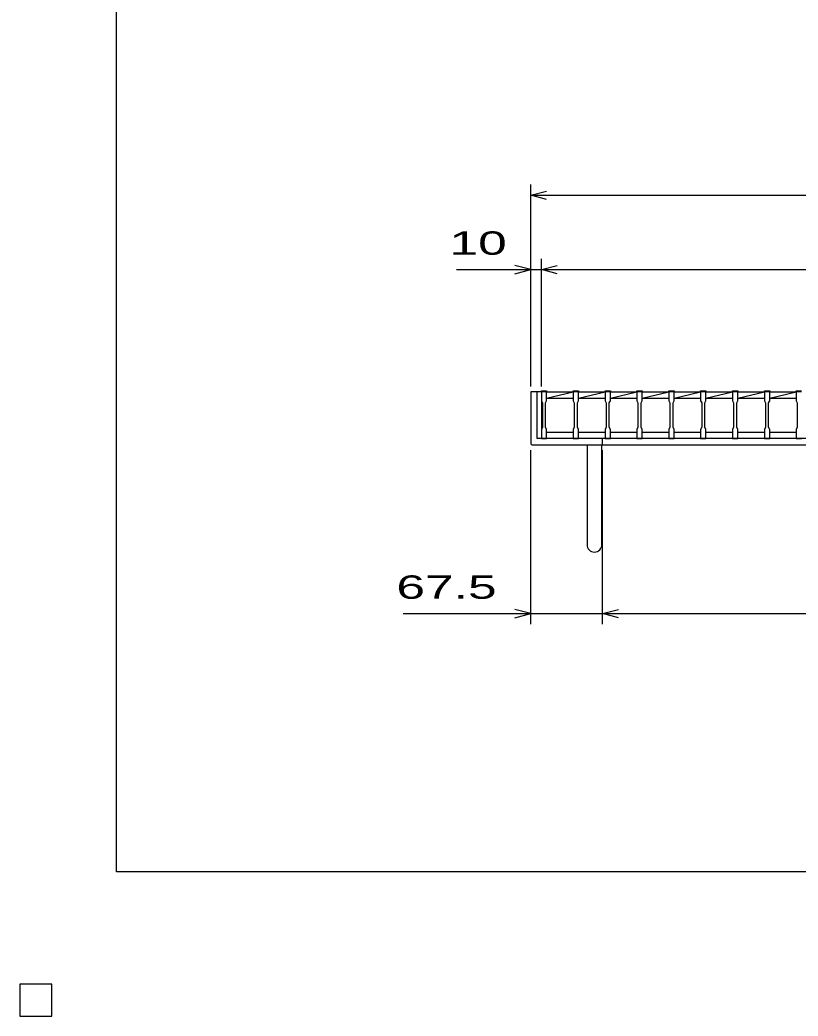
# Model space of a CAD drawing. Units: millimetres, scale not verified. Extents: x -1820 to 1731, y -1282 to 1054.
# Drawn here: x -1820 to -1087, y -1282 to -344 of the extents above; entities that cross this region are included whole.
import ezdxf
from ezdxf.enums import TextEntityAlignment as Align

# ---------------------------------------------------------------- set-up
doc = ezdxf.new("R2010")
doc.units = ezdxf.units.MM
doc.header["$LTSCALE"] = 10
for name, color, linetype, lineweight in [('0_2', 150, 'Continuous', 25), ('16', 3, 'Continuous', 25), ('19', 6, 'Continuous', 25), ('22', 4, 'Continuous', 25), ('24', 2, 'Continuous', 25), ('32', 4, 'Continuous', 25)]:
    doc.layers.add(name, color=color, linetype=linetype, lineweight=lineweight)
doc.styles.add('ベクトル', font='')
doc.styles.get('ベクトル').set_extended_font_data('ベクトル')

msp = doc.modelspace()

# ---------------------------------------------------------------- linework, layer by layer
at = {"layer": '0_2'}
for p, q in [((-1729, -1146.5), (-1729, 1053.5)), ((1731, -1146.5), (-1729, -1146.5)), ((-1790, -1252.5), (-1820, -1252.5)), ((-1820, -1252.5), (-1820, -1282.5)), ((-1790, -1252.5), (-1820, -1252.5)), ((-1820, -1252.5), (-1820, -1282.5)), ((-1790, -1252.5), (-1820, -1252.5)), ((-1820, -1252.5), (-1820, -1282.5)), ((-1790, -1252.5), (-1820, -1252.5)), ((-1820, -1252.5), (-1820, -1282.5)), ((-1790, -1252.5), (-1820, -1252.5)), ((-1820, -1252.5), (-1820, -1282.5)), ((-1790, -1282.5), (-1790, -1252.5)), ((-1790, -1282.5), (-1790, -1252.5)), ((-1790, -1282.5), (-1790, -1252.5)), ((-1790, -1282.5), (-1790, -1252.5)), ((-1790, -1282.5), (-1790, -1252.5)), ((-1820, -1282.5), (-1790, -1282.5)), ((-1820, -1282.5), (-1790, -1282.5)), ((-1820, -1282.5), (-1790, -1282.5)), ((-1820, -1282.5), (-1790, -1282.5)), ((-1820, -1282.5), (-1790, -1282.5))]:
    msp.add_line(p, q, dxfattribs=at)
at = {"layer": '16'}
for p, q in [((-1329, -694.5), (-1329, -693.8)), ((-1329, -693.8), (-1324, -693.8)), ((-1324, -693.8), (-1324, -694.5)), ((-1299, -694.5), (-1299, -693.8)), ((-1299, -693.8), (-1294, -693.8)), ((-1294, -693.8), (-1294, -694.5)), ((-1269, -694.5), (-1269, -693.8)), ((-1269, -693.8), (-1264, -693.8)), ((-1264, -693.8), (-1264, -694.5)), ((-1239, -694.5), (-1239, -693.8)), ((-1239, -693.8), (-1234, -693.8)), ((-1234, -693.8), (-1234, -694.5)), ((-1209, -694.5), (-1209, -693.8)), ((-1209, -693.8), (-1204, -693.8)), ((-1204, -693.8), (-1204, -694.5)), ((-1179, -694.5), (-1179, -693.8)), ((-1179, -693.8), (-1174, -693.8)), ((-1174, -693.8), (-1174, -694.5)), ((-1149, -694.5), (-1149, -693.8)), ((-1149, -693.8), (-1144, -693.8)), ((-1144, -693.8), (-1144, -694.5)), ((-1119, -694.5), (-1119, -693.8)), ((-1119, -693.8), (-1114, -693.8)), ((-1114, -693.8), (-1114, -694.5)), ((-1089, -694.5), (-1089, -693.8)), ((-1089, -693.8), (-1084, -693.8)), ((-1329, -694.5), (-1329, -703)), ((-1324, -694.5), (-1329, -694.5)), ((-1329, -694.5), (-1329, -732.5)), ((-1329, -703), (-1328, -705)), ((-1325, -705), (-1324, -703)), ((-1324, -703), (-1324, -694.5)), ((-1324, -694.5), (-1299, -694.5)), ((-1324, -700.5), (-1299, -694.5)), ((-1324, -700.5), (-1299, -700.5)), ((-1299, -694.5), (-1299, -703)), ((-1294, -694.5), (-1299, -694.5)), ((-1299, -703), (-1298, -705)), ((-1295, -705), (-1294, -703)), ((-1294, -703), (-1294, -694.5)), ((-1294, -694.5), (-1269, -694.5)), ((-1294, -700.5), (-1269, -694.5)), ((-1294, -700.5), (-1269, -700.5)), ((-1269, -694.5), (-1269, -703)), ((-1264, -694.5), (-1269, -694.5)), ((-1269, -703), (-1268, -705)), ((-1265, -705), (-1264, -703)), ((-1264, -703), (-1264, -694.5)), ((-1264, -694.5), (-1239, -694.5)), ((-1264, -700.5), (-1239, -694.5)), ((-1264, -700.5), (-1239, -700.5)), ((-1239, -694.5), (-1239, -703)), ((-1234, -694.5), (-1239, -694.5)), ((-1239, -703), (-1238, -705)), ((-1235, -705), (-1234, -703)), ((-1234, -703), (-1234, -694.5)), ((-1234, -694.5), (-1209, -694.5)), ((-1234, -700.5), (-1209, -694.5)), ((-1234, -700.5), (-1209, -700.5)), ((-1209, -694.5), (-1209, -703)), ((-1204, -694.5), (-1209, -694.5)), ((-1209, -703), (-1208, -705)), ((-1205, -705), (-1204, -703)), ((-1204, -703), (-1204, -694.5)), ((-1204, -694.5), (-1179, -694.5)), ((-1204, -700.5), (-1179, -694.5)), ((-1204, -700.5), (-1179, -700.5)), ((-1179, -694.5), (-1179, -703)), ((-1174, -694.5), (-1179, -694.5)), ((-1179, -703), (-1178, -705)), ((-1175, -705), (-1174, -703)), ((-1174, -703), (-1174, -694.5)), ((-1174, -694.5), (-1149, -694.5)), ((-1174, -700.5), (-1149, -694.5)), ((-1174, -700.5), (-1149, -700.5)), ((-1149, -694.5), (-1149, -703)), ((-1144, -694.5), (-1149, -694.5)), ((-1149, -703), (-1148, -705)), ((-1145, -705), (-1144, -703)), ((-1144, -703), (-1144, -694.5)), ((-1144, -694.5), (-1119, -694.5)), ((-1144, -700.5), (-1119, -694.5)), ((-1144, -700.5), (-1119, -700.5)), ((-1119, -694.5), (-1119, -703)), ((-1114, -694.5), (-1119, -694.5)), ((-1119, -703), (-1118, -705)), ((-1115, -705), (-1114, -703)), ((-1114, -703), (-1114, -694.5)), ((-1114, -694.5), (-1089, -694.5)), ((-1114, -700.5), (-1089, -694.5)), ((-1114, -700.5), (-1089, -700.5)), ((-1089, -694.5), (-1089, -703)), ((-1084, -694.5), (-1089, -694.5)), ((-1089, -703), (-1088, -705)), ((-1328, -705), (-1328, -728)), ((-1325, -728), (-1325, -705)), ((-1298, -705), (-1298, -728)), ((-1295, -728), (-1295, -705)), ((-1268, -705), (-1268, -728)), ((-1265, -728), (-1265, -705)), ((-1238, -705), (-1238, -728)), ((-1235, -728), (-1235, -705)), ((-1208, -705), (-1208, -728)), ((-1205, -728), (-1205, -705)), ((-1178, -705), (-1178, -728)), ((-1175, -728), (-1175, -705)), ((-1148, -705), (-1148, -728)), ((-1145, -728), (-1145, -705)), ((-1118, -705), (-1118, -728)), ((-1115, -728), (-1115, -705)), ((-1088, -705), (-1088, -728)), ((-1328, -728), (-1329, -730)), ((-1329, -730), (-1329, -738.5)), ((-1324, -730), (-1325, -728)), ((-1324, -738.5), (-1324, -730)), ((-1298, -728), (-1299, -730)), ((-1299, -730), (-1299, -738.5)), ((-1294, -730), (-1295, -728)), ((-1294, -738.5), (-1294, -730)), ((-1268, -728), (-1269, -730)), ((-1269, -730), (-1269, -738.5)), ((-1264, -730), (-1265, -728)), ((-1264, -738.5), (-1264, -730)), ((-1238, -728), (-1239, -730)), ((-1239, -730), (-1239, -738.5)), ((-1234, -730), (-1235, -728)), ((-1234, -738.5), (-1234, -730)), ((-1208, -728), (-1209, -730)), ((-1209, -730), (-1209, -738.5)), ((-1204, -730), (-1205, -728)), ((-1204, -738.5), (-1204, -730)), ((-1178, -728), (-1179, -730)), ((-1179, -730), (-1179, -738.5)), ((-1174, -730), (-1175, -728)), ((-1174, -738.5), (-1174, -730)), ((-1148, -728), (-1149, -730)), ((-1149, -730), (-1149, -738.5)), ((-1144, -730), (-1145, -728)), ((-1144, -738.5), (-1144, -730)), ((-1118, -728), (-1119, -730)), ((-1119, -730), (-1119, -738.5)), ((-1114, -730), (-1115, -728)), ((-1114, -738.5), (-1114, -730)), ((-1088, -728), (-1089, -730)), ((-1089, -730), (-1089, -738.5)), ((-1329, -738.5), (-1324, -738.5)), ((-1324, -732.5), (-1299, -732.5)), ((-1299, -738.5), (-1294, -738.5)), ((-1294, -732.5), (-1269, -732.5)), ((-1269, -738.5), (-1264, -738.5)), ((-1264, -732.5), (-1239, -732.5)), ((-1239, -738.5), (-1234, -738.5)), ((-1234, -732.5), (-1209, -732.5)), ((-1209, -738.5), (-1204, -738.5)), ((-1204, -732.5), (-1179, -732.5)), ((-1179, -738.5), (-1174, -738.5)), ((-1174, -732.5), (-1149, -732.5)), ((-1149, -738.5), (-1144, -738.5)), ((-1144, -732.5), (-1119, -732.5)), ((-1119, -738.5), (-1114, -738.5)), ((-1114, -732.5), (-1089, -732.5)), ((-1089, -738.5), (-1084, -738.5)), ((-1790, -1252.5), (-1820, -1252.5)), ((-1820, -1252.5), (-1820, -1282.5)), ((-1790, -1252.5), (-1820, -1252.5)), ((-1820, -1252.5), (-1820, -1282.5)), ((-1790, -1252.5), (-1820, -1252.5)), ((-1820, -1252.5), (-1820, -1282.5)), ((-1790, -1252.5), (-1820, -1252.5)), ((-1820, -1252.5), (-1820, -1282.5)), ((-1790, -1252.5), (-1820, -1252.5)), ((-1820, -1252.5), (-1820, -1282.5)), ((-1790, -1282.5), (-1790, -1252.5)), ((-1790, -1282.5), (-1790, -1252.5)), ((-1790, -1282.5), (-1790, -1252.5)), ((-1790, -1282.5), (-1790, -1252.5)), ((-1790, -1282.5), (-1790, -1252.5)), ((-1820, -1282.5), (-1790, -1282.5)), ((-1820, -1282.5), (-1790, -1282.5)), ((-1820, -1282.5), (-1790, -1282.5)), ((-1820, -1282.5), (-1790, -1282.5)), ((-1820, -1282.5), (-1790, -1282.5))]:
    msp.add_line(p, q, dxfattribs=at)
at = {"layer": '19'}
for p, q in [((-1329, -694.5), (-1339, -694.5)), ((-1339, -694.5), (-1339, -743.5)), ((-1333, -738.5), (-1333, -694.5)), ((-510, -738.5), (-1333, -738.5)), ((-1271.5, -744.5), (-1271.5, -738.5)), ((-1339, -743.5), (-1338, -744.5)), ((-1338, -744.5), (-505, -744.5)), ((-1286, -744.5), (-1286, -838.5)), ((-1272, -838.5), (-1272, -744.5))]:
    msp.add_line(p, q, dxfattribs=at)
msp.add_arc((-1279, -838.5), 7, 180, 0, dxfattribs=at)
at = {"layer": '22'}
for p, q in [((-1339, -689.5), (-1339, -499.5)), ((-1339, -509.5), (-1324, -505.5)), ((-1324, -513.5), (-1339, -509.5)), ((-1339, -509.5), (-504, -509.5)), ((-1339, -689.5), (-1339, -569.5)), ((-1329, -689.5), (-1329, -569.5)), ((-1409, -579.5), (-1339, -579.5)), ((-1339, -579.5), (-1354, -575.5)), ((-1354, -583.5), (-1339, -579.5)), ((-1339, -579.5), (-1329, -579.5)), ((-1329, -579.5), (-1314, -575.5)), ((-1314, -583.5), (-1329, -579.5)), ((-1329, -579.5), (-514, -579.5)), ((-1339, -913.5), (-1339, -749.5)), ((-1271.5, -913.5), (-1271.5, -749.5)), ((-1339, -903.5), (-1354, -899.5)), ((-1271.5, -903.5), (-1256.5, -899.5)), ((-1459, -903.5), (-1339, -903.5)), ((-1354, -907.5), (-1339, -903.5)), ((-1339, -903.5), (-1271.5, -903.5)), ((-1256.5, -907.5), (-1271.5, -903.5)), ((-1271.5, -903.5), (-571.5, -903.5))]:
    msp.add_line(p, q, dxfattribs=at)
at = {"layer": '22', "color": 2}
for p, q in [((-1790, -1252.5), (-1820, -1252.5)), ((-1820, -1252.5), (-1820, -1282.5)), ((-1790, -1252.5), (-1820, -1252.5)), ((-1820, -1252.5), (-1820, -1282.5)), ((-1790, -1252.5), (-1820, -1252.5)), ((-1820, -1252.5), (-1820, -1282.5)), ((-1790, -1282.5), (-1790, -1252.5)), ((-1790, -1282.5), (-1790, -1252.5)), ((-1790, -1282.5), (-1790, -1252.5)), ((-1820, -1282.5), (-1790, -1282.5)), ((-1820, -1282.5), (-1790, -1282.5)), ((-1820, -1282.5), (-1790, -1282.5))]:
    msp.add_line(p, q, dxfattribs=at)
at = {"layer": '24', "color": 4}
for p, q in [((-1790, -1252.5), (-1820, -1252.5)), ((-1820, -1252.5), (-1820, -1282.5)), ((-1790, -1252.5), (-1820, -1252.5)), ((-1820, -1252.5), (-1820, -1282.5)), ((-1790, -1252.5), (-1820, -1252.5)), ((-1820, -1252.5), (-1820, -1282.5)), ((-1790, -1282.5), (-1790, -1252.5)), ((-1790, -1282.5), (-1790, -1252.5)), ((-1790, -1282.5), (-1790, -1252.5)), ((-1820, -1282.5), (-1790, -1282.5)), ((-1820, -1282.5), (-1790, -1282.5)), ((-1820, -1282.5), (-1790, -1282.5))]:
    msp.add_line(p, q, dxfattribs=at)
at = {"layer": '32'}
for p, q in [((-1790, -1252.5), (-1820, -1252.5)), ((-1820, -1252.5), (-1820, -1282.5)), ((-1790, -1252.5), (-1820, -1252.5)), ((-1820, -1252.5), (-1820, -1282.5)), ((-1790, -1252.5), (-1820, -1252.5)), ((-1820, -1252.5), (-1820, -1282.5)), ((-1790, -1252.5), (-1820, -1252.5)), ((-1820, -1252.5), (-1820, -1282.5)), ((-1790, -1252.5), (-1820, -1252.5)), ((-1820, -1252.5), (-1820, -1282.5)), ((-1790, -1282.5), (-1790, -1252.5)), ((-1790, -1282.5), (-1790, -1252.5)), ((-1790, -1282.5), (-1790, -1252.5)), ((-1790, -1282.5), (-1790, -1252.5)), ((-1790, -1282.5), (-1790, -1252.5)), ((-1820, -1282.5), (-1790, -1282.5)), ((-1820, -1282.5), (-1790, -1282.5)), ((-1820, -1282.5), (-1790, -1282.5)), ((-1820, -1282.5), (-1790, -1282.5)), ((-1820, -1282.5), (-1790, -1282.5))]:
    msp.add_line(p, q, dxfattribs=at)

# ---------------------------------------------------------------- texts
at = {"layer": '22', "color": 2, "style": 'ベクトル', "width": 1.65}
for s, p in [(' 10 ', (-1429, -554.5)), (' 67.5 ', (-1479, -878.5))]:
    msp.add_text(s, height=21.99, dxfattribs=at).set_placement(p, align=Align.MIDDLE_LEFT)

doc.saveas('drawing.dxf')
